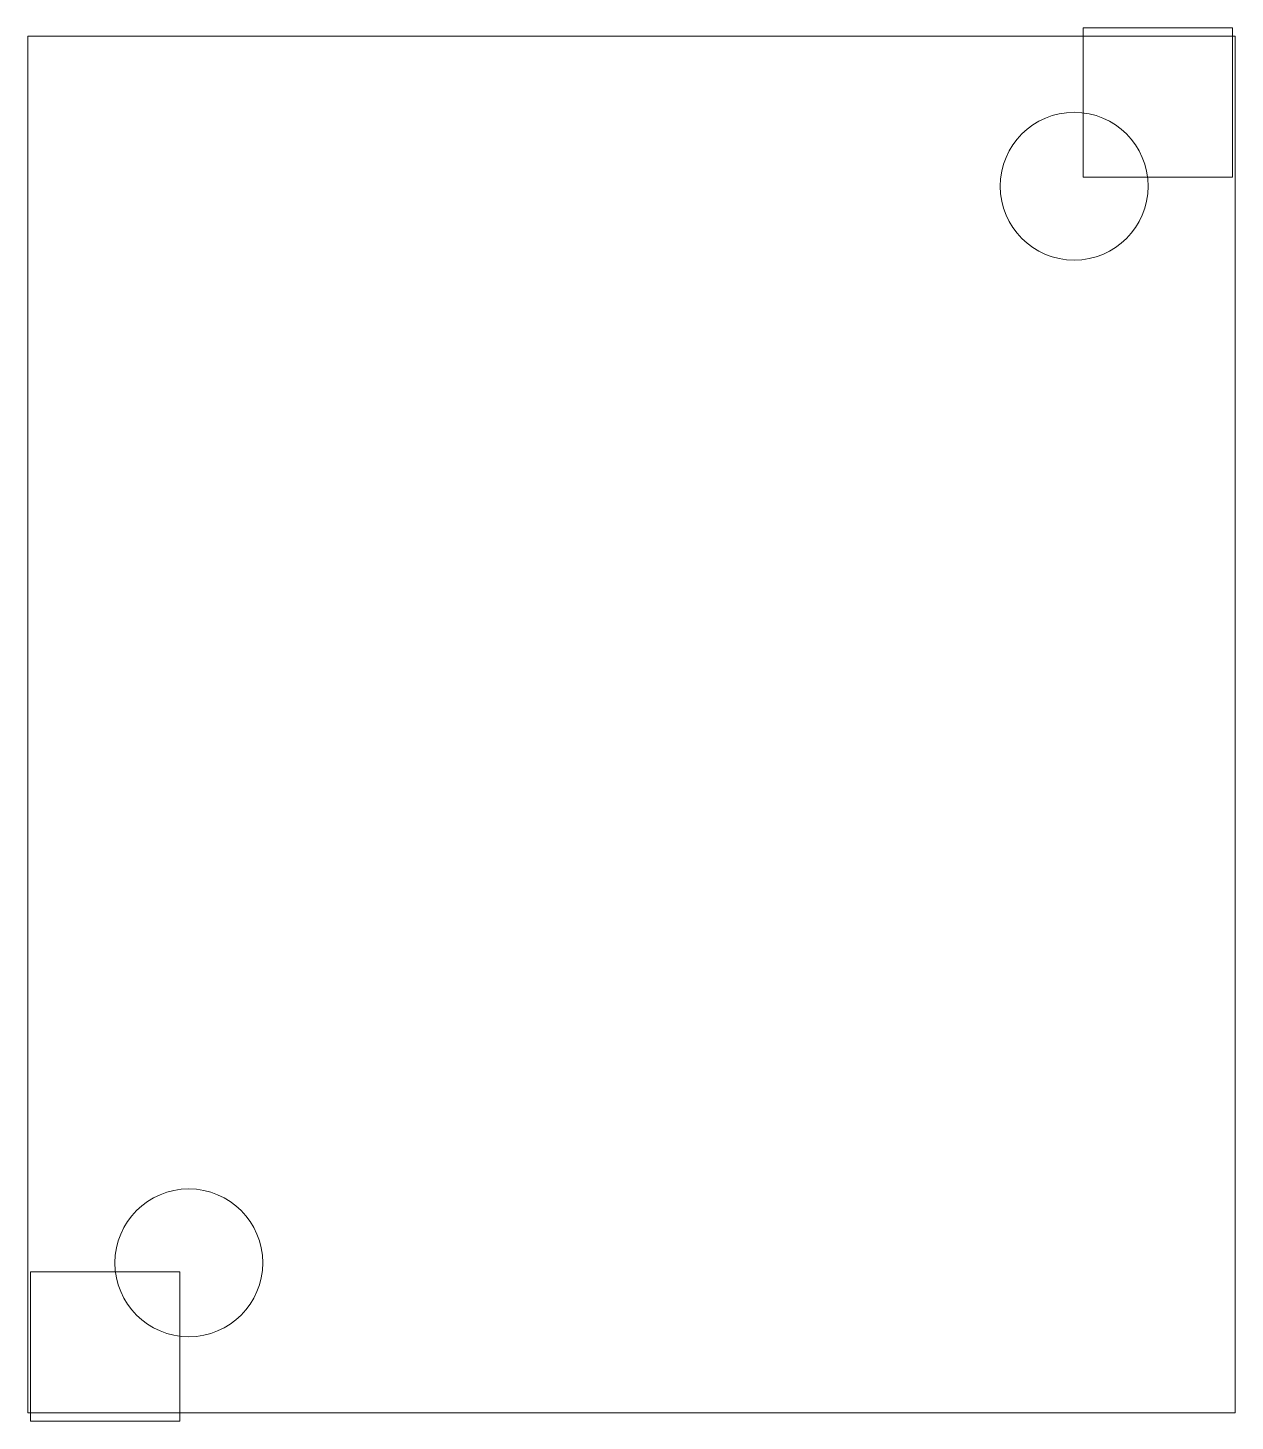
# Model space of a CAD drawing. Header units: inches. Extents: x 191.3 to 209.1, y -149.1 to -128.5.
import ezdxf

# ---------------------------------------------------------------- set-up
doc = ezdxf.new("R2010")
doc.units = ezdxf.units.IN
doc.header["$MEASUREMENT"] = 0
doc.layers.add('Layer 1', color=7, linetype='Continuous')

msp = doc.modelspace()

# ---------------------------------------------------------------- linework, layer by layer
at = {"layer": 'Layer 1', "color": 7, "lineweight": 9, "true_color": 0xffffff}
for points in [[(209.062, -130.746), (206.862, -130.746), (206.862, -128.546), (209.062, -128.546), (209.062, -130.746)], [(209.101, -148.968), (191.301, -148.968), (191.301, -128.668), (209.101, -128.668), (209.101, -148.968)], [(193.54, -149.09), (191.34, -149.09), (191.34, -146.89), (193.54, -146.89), (193.54, -149.09)]]:
    msp.add_lwpolyline(points, dxfattribs=at)
for points in [[(205.638, -130.881), (205.638, -131.483), (206.126, -131.971), (206.728, -131.971), (207.33, -131.971), (207.818, -131.483), (207.818, -130.881), (207.818, -130.279), (207.33, -129.791), (206.728, -129.791), (206.126, -129.791), (205.638, -130.279), (205.638, -130.881)], [(192.585, -146.756), (192.585, -147.358), (193.073, -147.846), (193.675, -147.846), (194.277, -147.846), (194.765, -147.358), (194.765, -146.756), (194.765, -146.154), (194.277, -145.666), (193.675, -145.666), (193.073, -145.666), (192.585, -146.154), (192.585, -146.756)]]:
    msp.add_open_spline(points, degree=3, knots=[0, 0, 0, 0, 1, 1, 1, 2, 2, 2, 3, 3, 3, 4, 4, 4, 4], dxfattribs=at)

doc.saveas('drawing.dxf')
